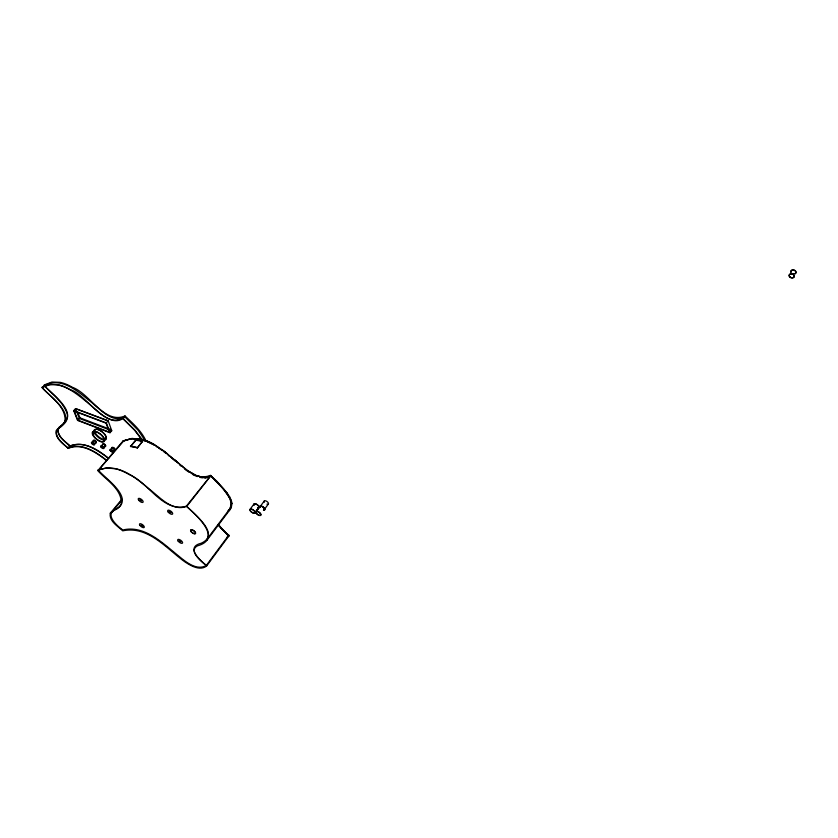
<?xml version="1.0" encoding="UTF-8"?>
<svg xmlns="http://www.w3.org/2000/svg" width="838" height="838" viewBox="0 0 838 838"><rect width="100%" height="100%" fill="white"/><g stroke="black" fill="none" stroke-linecap="round" stroke-linejoin="round"><path stroke-width="1.26" d="M232 503.355L231.204 508.079L228.292 511.264M230.743 506.162C232.178 498.924 226.166 492.87 222.06 487.695M230.576 506.644L230 507.786M121.856 499.28L110.291 513.191C108.804 520.995 117.697 526.191 122.725 530.842C147.991 525.447 166.301 548.398 184.653 561.722C190.551 565.671 200.073 571.348 206.661 565.933L229.193 535.513L227.37 536.98M206.661 565.933A38.244 16.32 35.8 0 1 203.498 563.293C199.234 559.417 188.864 550.503 197.412 545.863C223.264 538.782 196.071 514.773 186.298 506.215C162.761 512.741 148.651 482.562 129.314 474.622A33.122 13.974 37.9 0 0 115.717 468.83L106.583 467.929L97.648 470.17M264.316 509.546L268.349 504.026M254.773 512.762L258.691 507.44M255.014 512.929L259.811 506.32M256.135 511.819L260.052 506.487M260.22 506.508L264.274 500.998M167.893 454.458C155.889 444.653 139.213 433.77 123.343 441.364L98.444 470.16C104.729 478.309 134.761 497.542 116.576 509.19C103.535 513.704 116.723 525.782 122.861 529.972C143.707 524.997 161.231 541.777 175.98 553.803C183.826 560.109 195.767 571.6 206.316 565.441L228.575 535.409L218.393 524.944M250.028 509.368L253.956 504.057M207.321 538.74L230.691 507.65L231.539 503.774L230.282 498.914L223.578 488.91L210.705 475.879L207.342 477.147L203.383 477.461L194.992 475.23L186.486 470.003L172.712 458.459M206.703 540.573L229.916 509.724L228.261 511.17M98.444 470.16C117.938 462.126 136.29 478.309 150.243 489.821C160.236 497.667 172.638 511.903 186.853 506.32L210.705 475.879M186.298 506.215L210.904 475.544M111.915 512.144L121.688 500.38M142.533 441.249L137.317 447.942L142.533 441.249A36.987 16.456 38.1 0 0 135.756 439.877L130.539 446.539A38.621 16.97 38 0 1 134.583 447.188L130.393 446.12M132.519 446.424L132.53 446.403A35.615 15.671 38 0 1 137.17 447.544M130.539 446.539L135.892 440.285A38.129 16.949 38 0 1 140.25 440.987L142.669 441.647M110.291 513.191C113.413 509.431 119.436 508.676 121.28 503.701C122.055 489.287 106.478 480.205 97.868 470.747L122.872 441.176M113.172 451.357L114.879 449.388A1.959 0.848 38.8 0 0 112.575 447.44A1.959 0.848 38.8 0 0 112.072 448.707M110.082 450.163L111.789 448.194M103.891 447.775L105.609 445.816A1.948 0.848 39 0 0 103.503 443.931A1.948 0.848 39 0 0 102.655 444.873M104.394 438.934L106.122 436.965M108.133 420.948L75.483 408.682L73.692 410.63L77.567 420.404L109.998 432.722L111.747 430.732L108.165 420.77L76.426 408.85L74.289 411.175L77.861 420.194L109.411 432.178L111.496 429.81L79.977 417.869L77.756 412.233M41.952 387.25L49.746 384.338L57.906 384.652A31.268 13.628 40 0 1 70.35 389.701C86.429 394.289 106.751 432.68 125.051 415.962C132.781 423.305 141.14 430.627 145.781 440.432M87.822 402.889C97.061 409.897 112.69 428.721 124.925 416.915L138.071 430.177L145.571 441.249M100.832 446.591L102.55 444.632M94.537 444.161L96.255 442.213A1.948 0.838 39.2 0 0 94.013 440.285A1.948 0.838 39.2 0 0 93.406 441.406M109.411 432.178L106.049 423.148L108.165 420.77M91.489 442.977L93.217 441.039M92.473 434.367L94.212 432.408M86.911 402.125C75.116 392.446 58.304 378.42 42.361 387.648C49.327 396.405 76.258 413.511 61.08 426.762C49.788 432.607 62.075 443.491 68.088 447.89L69.795 445.994C83.863 440.379 97.847 450.195 108.479 458.47M69.795 445.994C65.06 441.699 58.042 437.122 57.979 430.051C59.121 426.563 63.143 425.327 65.301 422.582C75.074 408.787 51.087 394.227 44.383 385.532L42.141 387.785C50.846 397.097 65.217 406.137 65.175 420.288C64.097 425.295 58.503 426.867 56.041 430.889C55.067 438.609 63.217 443.763 68.297 448.34L70.34 446.067C84.24 440.463 98.119 450.027 108.668 458.281M77.567 420.404L79.338 418.455L75.483 408.682M77.861 420.194L79.977 417.869M227.967 535.346L218.027 524.997M229.444 509.368L228.25 510.457M228.135 535.859L227.465 536.33M125.051 415.962C104.153 424.604 90.001 393.546 72.539 387.355A31.216 13.67 40.1 0 0 60.116 382.327L51.946 382.034L44.152 384.967M124.433 417.251C110.878 423.379 99.188 407.907 89.624 400.92C77.63 391.021 60.566 376.314 44.205 385.731C52.543 393.63 61.981 401.423 66.694 412.202C69.784 418.55 63.552 423.986 58.88 427.432C55.36 435.247 65.333 441.427 70.34 446.067M210.191 475.303L217.43 481.871L226.847 492.597M227.402 537.064L229.183 535.629A37.469 16.928 35.9 0 1 226.103 533.02L224.898 531.868M209.898 475.67L210.548 475.418L217.451 481.965M209.186 476.005L209.929 475.764M68.088 447.89C82.176 442.307 96.15 452.153 106.793 460.418M209.217 476.099L202.733 477.011M68.297 448.34C82.218 442.768 96.087 452.363 106.646 460.607M209.091 477.293L205.666 477.964M208.39 476.413L205.3 476.99M205.289 477.985L204.095 477.995M204.095 477.147L201.288 476.853M137.422 439.426L138.427 439.531M202.576 477.89L201.424 477.723M201.319 476.948L198.093 476.099M200.701 477.587L199.957 477.409M134.729 447.241L137.317 447.942M142.02 440.191L142.659 440.359M199.769 476.644L196.322 475.471M144.607 440.924L145.257 441.134M197.286 476.592L196.448 476.267M73.692 410.63L106.363 422.939L109.998 432.722M74.289 411.175L106.049 423.148M79.338 418.455L111.747 430.732M147.184 441.846L147.823 442.108M196.354 475.565L188.141 470.883M195.568 475.9L194.039 475.188M148.787 442.516L149.73 442.946M150.369 443.239L151.322 443.711M194.479 474.737L190.394 472.464M151.95 444.035L152.893 444.528M193.421 474.874L192.321 474.277M153.836 445.051L154.454 445.407M156.329 446.528L157.366 447.178M158.822 448.131L159.849 448.833M188.979 472.213L188.204 471.668M160.467 449.252L161.074 449.681M187.712 471.323L187.649 471.281A35.971 16.802 37.7 0 1 185.24 469.458L184.758 469.081M161.378 449.901L161.975 450.331M188.173 470.977L181.846 465.918M163.787 451.672L165.568 453.033M163.001 450.32L178.442 463.079M167.108 453.547L154.475 444.674A32.452 14.497 38.1 0 0 141.056 439.143L131.933 438.452L122.924 440.956L131.964 438.546L141.088 439.238A32.452 14.497 38.1 0 1 154.506 444.779M167.893 454.887L171.769 457.653M206.399 565.336C200.052 560.392 185.156 547.088 201.12 543.254C221.567 534.267 193.211 513.652 186.853 506.32M168.763 455.589L169.611 456.291M171.298 457.695L175.446 461.235M181.427 466.357L180.62 465.677M180.411 465.499L179.699 464.891M181.877 466.012L174.796 459.873M123.144 418.937L134.688 430.344L141.748 439.678M122.935 418.382L135.002 430.271L141.884 439.28M223.694 530.716L224.919 531.952M222.499 529.501L223.715 530.8M221.337 528.244L222.52 529.585M221.829 487.433L221.379 486.93A72.676 32.137 37.2 0 0 214.779 480.164M221.368 528.328L218.404 524.358M226.826 492.503L229.622 496.829M229.591 496.735L231.298 500.422M231.278 500.328L232.032 503.449M790.904 272.35A2.734 2.032 17.9 0 1 792.329 269.93A2.734 2.032 17.9 0 1 795.786 271.323A2.734 2.032 17.9 0 1 794.843 273.932M793.209 274.016A2.734 2.032 17.9 0 1 792.12 273.617M791.093 272.172A2.472 1.844 17.9 0 1 792.486 270.119A2.472 1.844 17.9 0 1 795.534 271.344A2.472 1.844 17.9 0 1 794.853 273.691M793.23 273.827A2.472 1.844 17.9 0 1 792.559 273.617M229.151 535.545A37.469 16.928 35.9 0 1 226.071 532.937M259.822 507.378A3.059 1.435 35.8 0 1 261.341 506.047A3.059 1.435 35.8 0 1 264.693 508.614A3.059 1.435 35.8 0 1 263.488 510.185M260.063 507.451A2.765 1.299 35.8 0 1 261.383 506.236A2.765 1.299 35.8 0 1 264.42 508.477A2.765 1.299 35.8 0 1 263.52 510.007M253.977 505.125A3.048 1.425 35.9 0 1 255.475 503.785A3.048 1.425 35.9 0 1 258.816 506.351A3.048 1.425 35.9 0 1 257.633 507.922M254.165 505.063A2.765 1.288 35.9 0 1 255.621 503.994A2.765 1.288 35.9 0 1 258.565 506.257A2.765 1.288 35.9 0 1 257.664 507.744M264.399 502.224A2.545 1.205 35.8 0 1 265.405 500.778A2.545 1.205 35.8 0 1 268.359 503.041A2.545 1.205 35.8 0 1 266.924 504.162M260.178 507.367A2.556 1.194 35.8 0 1 262.661 506.854A2.556 1.194 35.8 0 1 264.022 509.745M114.869 449.378A1.959 0.848 38.8 0 1 113.518 449.922M105.63 445.889A1.948 0.848 39 0 1 104.268 446.35M96.234 442.171A1.948 0.838 39.2 0 1 95.082 442.82M104.142 439.322A7.029 3.069 39.2 0 1 94.914 431.958A7.029 3.069 39.2 0 1 101.45 431.151A7.029 3.069 39.2 0 1 105.316 439.175M112.701 448.246A1.393 0.608 38.8 0 1 113.004 447.419A1.393 0.608 38.8 0 1 114.586 448.498A1.393 0.608 38.8 0 1 114.387 449.398M103.399 444.59A1.393 0.608 39 0 1 103.807 443.868A1.393 0.608 39 0 1 105.347 444.968A1.393 0.608 39 0 1 105.127 445.837M94.191 441.186A1.393 0.597 39.2 0 1 94.516 440.285A1.393 0.597 39.2 0 1 96.15 441.657A1.393 0.597 39.2 0 1 95.218 442.055M140.103 499.815L141.58 500.841L140.135 499.741M141.339 525.101L142.764 526.107L141.339 525.101M169.601 511.641L171.088 512.678L169.601 511.641M179.562 540.761L181.018 541.777L179.583 540.72M789.742 277.011A2.744 2.032 18.1 0 0 794.267 276.823A2.744 2.032 18.1 0 0 791.093 273.754A2.744 2.032 18.1 0 0 789.742 277.011M789.92 276.907A2.483 1.844 18.1 0 0 794.026 276.739A2.483 1.844 18.1 0 0 791.145 273.953A2.483 1.844 18.1 0 0 789.92 276.907M256.323 513.401A3.069 1.425 35.8 0 0 260.828 515.297A3.069 1.425 35.8 0 0 258.031 511.599A3.069 1.425 35.8 0 0 256.323 513.401M256.522 513.401A2.776 1.288 35.8 0 0 260.597 515.119A2.776 1.288 35.8 0 0 258.073 511.777A2.776 1.288 35.8 0 0 256.522 513.401M250.468 511.117A3.059 1.414 35.9 0 0 254.951 513.013A3.059 1.414 35.9 0 0 252.154 509.315A3.059 1.414 35.9 0 0 250.468 511.117M250.656 511.128A2.776 1.278 35.9 0 0 254.721 512.835A2.776 1.278 35.9 0 0 252.186 509.494A2.776 1.278 35.9 0 0 250.656 511.128M191.169 531.721A3.038 1.299 36.5 0 0 195.526 533.617A3.038 1.299 36.5 0 0 192.635 530.004A3.038 1.299 36.5 0 0 191.169 531.721M191.357 531.721A2.744 1.173 36.5 0 0 195.296 533.439A2.744 1.173 36.5 0 0 192.688 530.171A2.744 1.173 36.5 0 0 191.357 531.721M95.26 434.283A7.594 3.31 39.2 0 0 105.965 439.562A7.594 3.31 39.2 0 0 99.272 430.145A7.594 3.31 39.2 0 0 95.26 434.283M93.521 436.242A7.605 3.31 39.2 0 0 104.237 441.532A7.605 3.31 39.2 0 0 97.522 432.115A7.605 3.31 39.2 0 0 93.521 436.242M110.354 450.655A1.959 0.848 38.8 0 0 113.12 452.017A1.959 0.848 38.8 0 0 111.402 449.608A1.959 0.848 38.8 0 0 110.354 450.655M101.105 447.073A1.948 0.838 39 0 0 103.86 448.435A1.948 0.838 39 0 0 102.131 446.036A1.948 0.838 39 0 0 101.105 447.073M91.761 443.47A1.948 0.838 39.1 0 0 94.505 444.821A1.948 0.838 39.1 0 0 92.767 442.422A1.948 0.838 39.1 0 0 91.761 443.47M93.887 436.273A7.039 3.059 39.2 0 0 103.807 441.165A7.039 3.059 39.2 0 0 97.585 432.45A7.039 3.059 39.2 0 0 93.887 436.273M110.71 450.687A1.393 0.608 38.8 0 0 112.69 451.661A1.393 0.608 38.8 0 0 111.464 449.943A1.393 0.608 38.8 0 0 110.71 450.687M101.461 447.104A1.393 0.597 39 0 0 103.43 448.079A1.393 0.597 39 0 0 102.194 446.361A1.393 0.597 39 0 0 101.461 447.104M92.117 443.501A1.393 0.597 39.1 0 0 94.076 444.465A1.393 0.597 39.1 0 0 92.84 442.747A1.393 0.597 39.1 0 0 92.117 443.501M140.009 525.489A2.891 1.184 37.2 0 0 144.146 527.5A2.891 1.184 37.2 0 0 141.528 524.064A2.891 1.184 37.2 0 0 140.009 525.489M178.169 541.139A2.923 1.226 36.5 0 0 182.412 543.181A2.923 1.226 36.5 0 0 179.835 539.735A2.923 1.226 36.5 0 0 178.169 541.139M168.187 512.06A3.017 1.288 37.1 0 0 172.523 514.134A3.017 1.288 37.1 0 0 169.852 510.531A3.017 1.288 37.1 0 0 168.187 512.06M138.741 500.244A2.985 1.267 37.6 0 0 142.994 502.287A2.985 1.267 37.6 0 0 140.292 498.683A2.985 1.267 37.6 0 0 138.741 500.244"/></g></svg>
